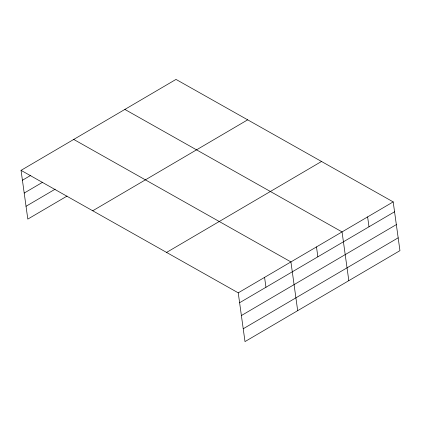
<?xml version="1.0" encoding="UTF-8"?>
<svg xmlns="http://www.w3.org/2000/svg" width="421" height="421" viewBox="0 0 421 421"><rect width="100%" height="100%" fill="white"/><g stroke="black" fill="none" stroke-linecap="round" stroke-linejoin="round"><path stroke-width="0.63" d="M21.05 170.352L175.999 79.411L393.188 201.901L399.95 250.648L245.001 341.589L238.239 292.842L21.05 170.352L27.812 219.099L67.044 196.075M22.424 180.241L30.828 175.31M24.202 193.065L42.695 182.209M26.034 206.274L55.177 189.171M92.72 210.774L247.669 119.832M166.569 252.421L321.512 161.48M238.239 292.842L393.188 201.901M239.612 302.731L394.556 211.789M241.391 315.55L396.34 224.609M243.222 328.764L398.171 237.823M124.863 109.423L342.052 231.913L348.82 280.654M73.733 139.435L290.922 261.92L297.684 310.666M367.617 216.904L368.991 226.793M316.487 246.916L317.86 256.805M264.577 277.381L265.951 287.269"/></g></svg>
